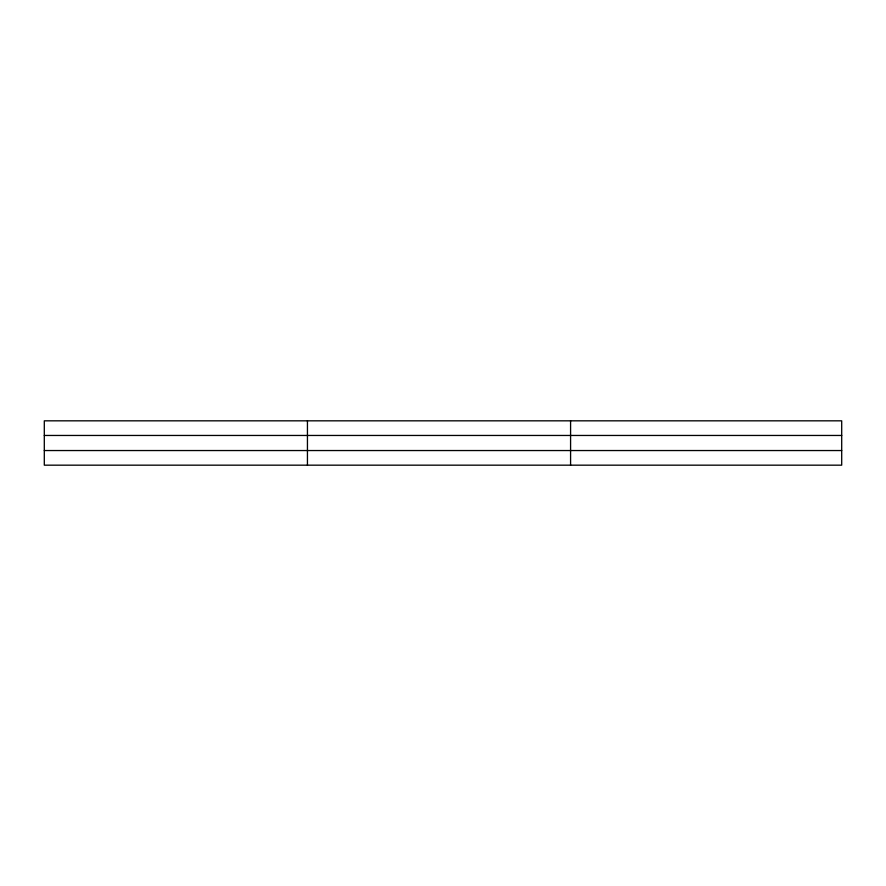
<?xml version="1.0" encoding="UTF-8"?>
<svg xmlns="http://www.w3.org/2000/svg" width="886" height="886" viewBox="0 0 886 886"><rect width="100%" height="100%" fill="white"/><g stroke="black" fill="none" stroke-linecap="round" stroke-linejoin="round"><path stroke-width="1.33" d="M307.442 420.828L307.442 465.172M570.584 420.828L570.584 465.172M841.7 435.458L841.7 420.828L44.3 420.828L44.3 465.172L841.7 465.172L841.7 435.458L44.3 435.458M44.3 450.542L841.7 450.542"/></g></svg>
